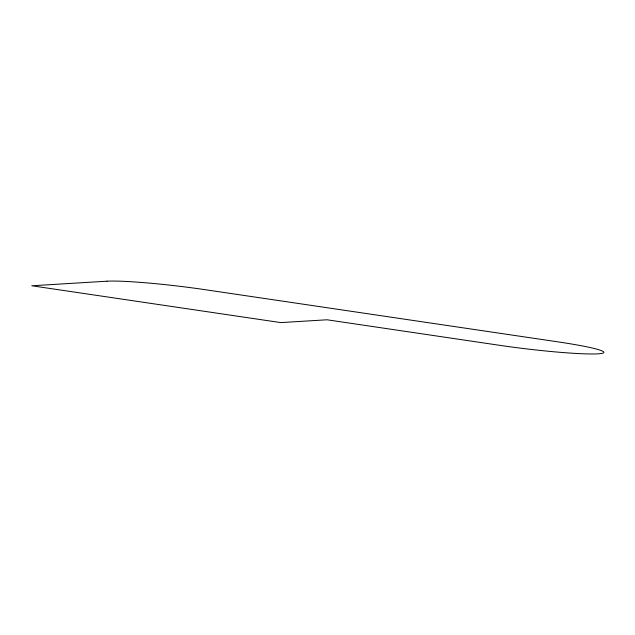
<?xml version="1.0" encoding="UTF-8"?>
<svg xmlns="http://www.w3.org/2000/svg" width="635" height="635" viewBox="0 0 635 635"><rect width="100%" height="100%" fill="white"/><g stroke="black" fill="none" stroke-linecap="round" stroke-linejoin="round"><path stroke-width="0.95" d="M106.95 281.202L31.75 285.774L280.757 322.596L327.041 319.786L499.959 345.361A75.486 5.524 6.7 0 0 598.051 353.83A75.486 5.524 6.7 0 0 557.808 341.844L205.049 289.679A75.486 5.524 6.7 0 0 106.95 281.202"/></g></svg>
